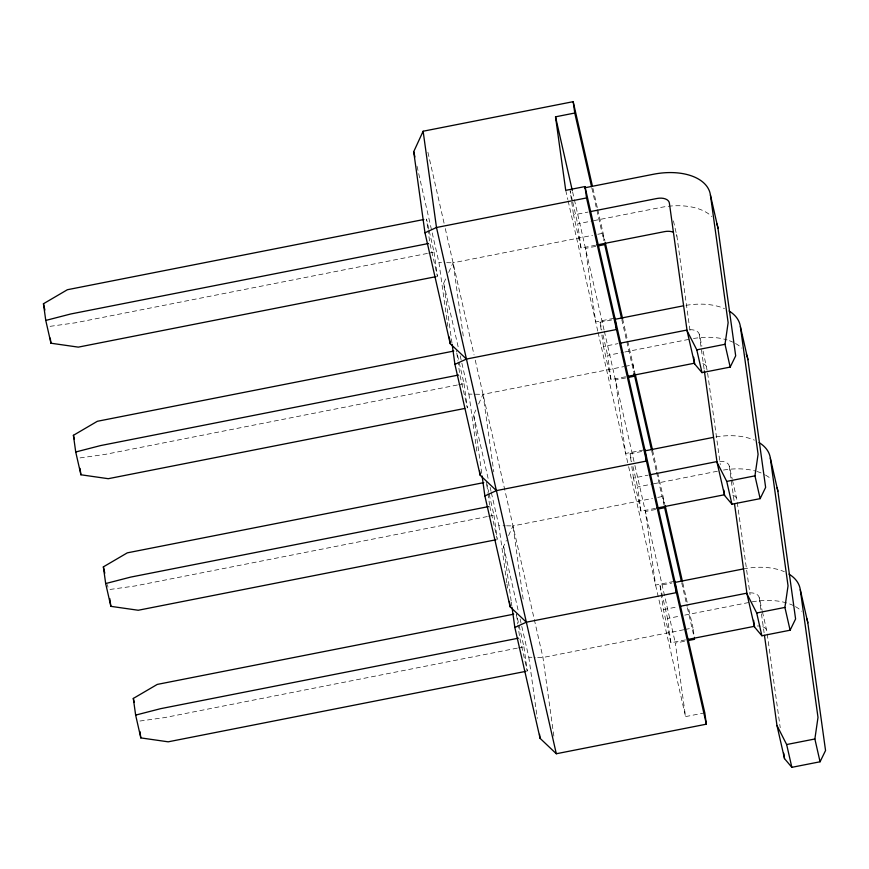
<?xml version="1.0" encoding="UTF-8"?>
<svg xmlns="http://www.w3.org/2000/svg" width="869" height="869" viewBox="0 0 869 869"><rect width="100%" height="100%" fill="white"/><g stroke="black" fill="none" stroke-linecap="round" stroke-linejoin="round"><path stroke-width="0.65" stroke-dasharray="4.34 3.26" d="M451.978 343.092L443.668 283.261L446.438 277.244M448.654 272.431L453.086 262.796L592.517 235.325M481.741 473.333L473.627 414.828L475.843 410.005M478.613 403.987L483.045 394.363L623.801 366.62M511.146 600.903L503.585 546.384L506.355 540.366M508.571 535.554L513.003 525.919L652.434 498.448M595.613 245.21L581.057 248.078L573.507 214.925L588.063 212.058M427.407 253.433L74.94 322.877L48.642 326.538M428.732 253.172L434.055 252.119L429.112 230.448M581.057 248.078L577.689 223.822L592.245 220.954M593.57 220.693L661.059 207.398A53.639 31.306 -12.8 0 1 711.841 216.544M597.829 234.282L603.14 233.229L604.194 240.811M595.743 246.372L585.478 248.393L595.689 321.921L614.926 318.13M601.163 329.894L600.099 322.236L612.015 319.89M625.571 376.777L611.016 379.644L603.466 346.492L618.022 343.624M457.355 385L104.899 454.444L79.915 457.92M458.691 384.728L464.013 383.685L456.464 350.533M611.016 379.644L607.648 355.388L623.529 352.26M624.854 351.999L689.693 339.214M625.126 366.36L633.099 364.795L634.153 372.377M625.702 377.928L615.437 379.949L625.637 453.477L644.874 449.697M631.122 461.461L630.058 453.792L641.974 451.445M655.53 508.332L640.974 511.2L633.425 478.048L647.981 475.18M487.313 516.555L134.858 585.999L108.549 589.66M488.65 516.295L493.961 515.252L489.03 493.57M640.974 511.2L637.607 486.944L652.163 484.076M653.488 483.816L719.651 470.781M657.746 497.405L663.058 496.351L664.633 507.724M655.65 509.495L645.395 511.515L655.595 585.043L674.833 581.252M685.489 639.899L670.933 642.767L663.384 609.614L660.016 585.358L671.922 583.012M663.384 609.614L677.939 606.747M517.272 648.122L164.817 717.566L138.508 721.227M518.597 647.861L523.92 646.808L516.371 613.655M670.933 642.767L667.566 618.511L679.471 616.164M684.772 615.122L749.61 602.347M683.718 629.753L542.951 657.485L536.531 657.366M685.044 629.482L693.017 627.918L688.215 606.866M704.792 712.819L685.554 716.61L675.354 643.082L685.608 641.061M417.022 166.218L438.954 262.547L441.517 262.59M446.666 262.677L453.086 262.796L463.666 339.008M460.201 355.834L468.912 394.102L483.045 394.363L493.798 471.91M491.354 492.68L498.871 525.669L505.291 525.778M506.573 525.81L513.003 525.919L523.388 600.794M520.107 618.967L528.819 657.225L535.25 657.344M673.432 220.9L676.918 236.205L690.344 333.001M689.856 329.709A11.775 6.876 -12.8 0 1 699.328 334.608L701.935 346.09M703.097 351.185L707.431 371.802M719.814 461.276A11.775 6.876 -12.8 0 1 729.276 466.175L732.187 478.928M732.469 480.199L736.825 499.327L750.077 594.787M749.762 592.832A11.775 6.876 -12.8 0 1 759.234 597.742L762.146 610.483M762.428 611.765L766.784 630.883L780.221 727.69M592.951 188.497L597.448 208.234M597.753 209.548L604.943 241.126M622.617 318.749L627.407 339.801M627.7 341.115L634.891 372.682M652.565 450.305L657.366 471.356M657.659 472.671L664.85 504.248M682.828 583.186L687.922 605.552M591.832 188.03L603.825 240.659M621.791 319.596L633.773 372.214M651.75 451.152L656.247 470.889M656.54 472.204L664.035 505.095M681.709 582.719L687.097 606.399M687.401 607.713L694.592 639.291L693.017 627.918M572.595 191.821L574.094 198.404M574.398 199.718L604.053 329.959M604.357 331.274L634.609 464.155M634.913 465.469L675.354 643.082M572.465 200.869L570.151 190.669L571.563 200.88M572.758 202.151L577.689 223.822M600.099 322.236L601.848 329.883M603.01 334.989L607.648 355.388M630.058 453.792L631.806 461.45M632.969 466.544L637.607 486.944M660.016 585.358L667.566 618.511M565.73 190.354L567.826 199.566M568.12 200.88L597.785 331.132M598.078 332.447L628.341 465.328M628.635 466.642L685.554 716.61M427.917 152.281L444.102 223.322M445.297 228.59L474.05 354.889M475.256 360.157L542.951 657.485L554.27 739.041M443.668 283.261L458.691 349.24M473.627 414.828L488.345 479.482M490.149 487.4L491.05 491.354M503.585 546.384L518.304 611.048M428.83 229.177L426.505 218.977L427.917 229.188M486.412 482.099L488.736 492.299M489.779 506.355L497.329 539.508M107.398 584.598L107.973 587.129M759.234 597.742L761.287 612.526M761.472 613.872L764.09 632.697M729.276 466.175L734.316 502.478M707.616 373.138L720.303 464.567M699.328 334.608L704.357 370.911M631.828 466.566L633.425 478.048M601.88 334.999L603.466 346.492M571.737 202.162L573.507 214.925M528.819 657.225L537.314 718.391M523.92 646.808L527.287 671.064L519.738 637.911L517.967 625.148M516.555 614.937L517.794 623.877M511.33 602.228L511.884 606.225M498.871 525.669L506.801 582.838M506.985 584.174L507.539 588.161M493.961 515.252L497.155 538.226M486.77 484.652L487.835 492.31M488.009 493.592L489.605 505.074M468.912 394.102L477.211 453.944M464.013 383.685L467.37 407.941L459.831 374.789L458.05 362.025M456.812 353.086L457.876 360.744M438.954 262.547L447.068 321.052M447.253 322.377L447.807 326.364M434.055 252.119L437.422 276.375L429.873 243.233L428.102 230.459M732.773 495.167A11.775 6.876 -12.8 0 1 736.825 499.327M715.915 436.911A53.639 31.306 -12.8 0 1 754.422 440.159M723.464 470.064A53.639 31.306 -12.8 0 1 755.791 471.139M757.029 471.498A53.639 31.306 -12.8 0 1 764.383 474.463M765.524 475.082A53.639 31.306 -12.8 0 1 770.781 478.776M757.312 625.984A11.775 6.876 -12.8 0 1 760.19 626.114M762.732 626.734A11.775 6.876 -12.8 0 1 766.784 630.883M743.386 568.934A53.639 31.306 -12.8 0 1 784.37 571.726M752.174 601.848A53.639 31.306 -12.8 0 1 794.331 606.019M795.483 606.638A53.639 31.306 -12.8 0 1 801.707 611.233M702.825 363.6A11.775 6.876 -12.8 0 1 706.877 367.761M685.956 305.356A53.639 31.306 -12.8 0 1 724.464 308.604M693.505 338.497A53.639 31.306 -12.8 0 1 727.081 339.931M729.46 340.735A53.639 31.306 -12.8 0 1 734.424 342.897M735.565 343.516A53.639 31.306 -12.8 0 1 741.8 348.111M676.278 234.511A11.775 6.876 -12.8 0 1 676.918 236.205"/><path stroke-width="1.3" d="M590.714 211.536L656.877 198.501A11.775 6.876 -12.8 0 1 669.369 203.053L687.086 330.774L694.635 363.926L701.978 372.649L730.188 367.087L725.007 344.298L728.135 322.692L710.407 194.96A53.639 31.306 -12.8 0 0 653.51 174.245L584.707 187.802M704.357 370.911L717.044 462.341L724.594 495.493L731.937 504.205L760.147 498.643L754.955 475.854L758.083 454.259L740.366 326.527A53.639 31.306 -12.8 0 0 729.113 311.015M734.501 503.824L747.003 593.907L754.553 627.049L761.885 635.771L790.106 630.21L784.913 607.42L788.042 585.815L770.325 458.093A53.639 31.306 -12.8 0 0 759.071 442.571M764.459 635.38L776.962 725.463L784.511 758.615L791.844 767.327L820.064 761.776L814.872 738.987L818.001 717.381L800.273 589.649A53.639 31.306 -12.8 0 0 789.03 574.137M614.926 318.13L616.501 329.503L466.447 359.06L450.207 343.657L424.974 232.805L413.709 151.706L423.127 131.23L573.182 101.673L592.354 185.868M730.188 367.087L735.685 355.845L717.957 228.112L710.407 194.96M760.147 498.643L765.632 487.4L747.916 359.679L740.366 326.527M790.106 630.21L795.591 618.967L777.874 491.235L770.325 458.093M820.064 761.776L825.55 750.523L807.822 622.801L800.273 589.649M436.086 276.646L78.308 347.133L50.956 343.222L45.764 320.433L43.45 303.748L67.391 289.725L423.844 219.499M464.719 408.463L108.267 478.7L80.915 474.778L75.722 451.989L73.409 435.315L97.35 421.291L453.803 351.054M496.003 539.768L138.225 610.255L110.863 606.345L105.681 583.555L103.368 566.87L127.308 552.847L483.761 482.621M525.962 671.324L168.184 741.822L140.821 737.9L135.64 715.111L133.315 698.437L157.267 684.414L513.709 614.187M424.974 232.805L436.488 227.504L586.542 197.936L584.967 186.563L565.73 190.354L555.519 116.826L574.757 113.035L573.182 101.673M644.874 449.697L646.46 461.059L496.405 490.627L480.166 475.213L454.921 364.372L466.447 359.06M674.833 581.252L676.408 592.625L526.353 622.193L510.125 606.779L484.88 495.938L496.405 490.627M584.967 186.563L704.792 712.819L706.367 724.181L556.312 753.749L540.083 738.335L514.839 627.494L526.353 622.193M45.764 320.433L70.758 313.981L428.536 243.494M75.722 451.989L100.717 445.547L458.495 375.05M105.681 583.555L130.676 577.103L488.454 506.616M135.64 715.111L160.635 708.669L518.413 638.183M596.938 244.949L664.427 231.654A11.775 6.876 -12.8 0 1 672.867 232.045M598.306 245.862L604.715 244.602L621.498 318.271M614.655 319.368L683.469 305.812M620.672 343.103L686.836 330.068M687.086 330.774L696.786 349.859L725.007 344.298M628.222 376.255L694.385 363.22M628.265 377.428L634.674 376.168L634.327 373.637M644.613 450.924L713.427 437.368M649.306 474.919L716.795 461.624M717.044 462.341L726.745 481.415L754.955 475.854M656.855 508.072L724.344 494.776M658.224 508.984L664.633 507.724L681.405 581.404M674.572 582.491L743.386 568.934M680.59 606.225L746.743 593.19M747.003 593.907L756.703 612.982L784.913 607.42M688.129 639.378L754.292 626.343M688.172 640.551L694.592 639.291M776.962 725.463L786.651 744.537L814.872 738.987M696.786 349.859L701.978 372.649M726.745 481.415L731.937 504.205M756.703 612.982L761.885 635.771M786.651 744.537L791.844 767.327M605.237 242.44L622.617 318.749M635.196 374.007L652.565 450.305M665.154 505.562L682.523 581.872M574.757 113.035L591.539 186.716M634.077 373.529L651.457 449.838M586.542 197.936L706.367 724.181M555.519 116.826L572.302 190.507M556.312 753.749L436.488 227.504L423.127 131.23M413.709 151.706L414.915 156.974M43.45 303.748L44.895 310.081M73.409 435.315L74.267 439.117M103.368 566.87L104.801 573.203M133.315 698.437L134.184 702.239M783.762 753.238L784.511 758.615M753.619 620.325L754.553 627.049M723.844 490.116L724.594 495.493M693.701 357.202L694.635 363.926M539.53 734.348L540.083 738.335M512.069 607.55L514.839 627.494M509.386 601.457L510.125 606.779M482.11 475.984L484.88 495.938M479.612 471.226L480.166 475.213M452.162 344.428L454.921 364.372M449.284 337.009L450.207 343.657M139.931 731.492L140.821 737.9M109.798 598.643L110.863 606.345M80.024 468.369L80.915 474.778M50.239 338.084L50.956 343.222M777.06 487.824A53.639 31.306 -12.8 0 1 777.874 491.235M806.595 618.283A53.639 31.306 -12.8 0 1 807.822 622.801M746.189 354.074A53.639 31.306 -12.8 0 1 747.916 359.679M716.719 223.594A53.639 31.306 -12.8 0 1 717.957 228.112"/></g></svg>
